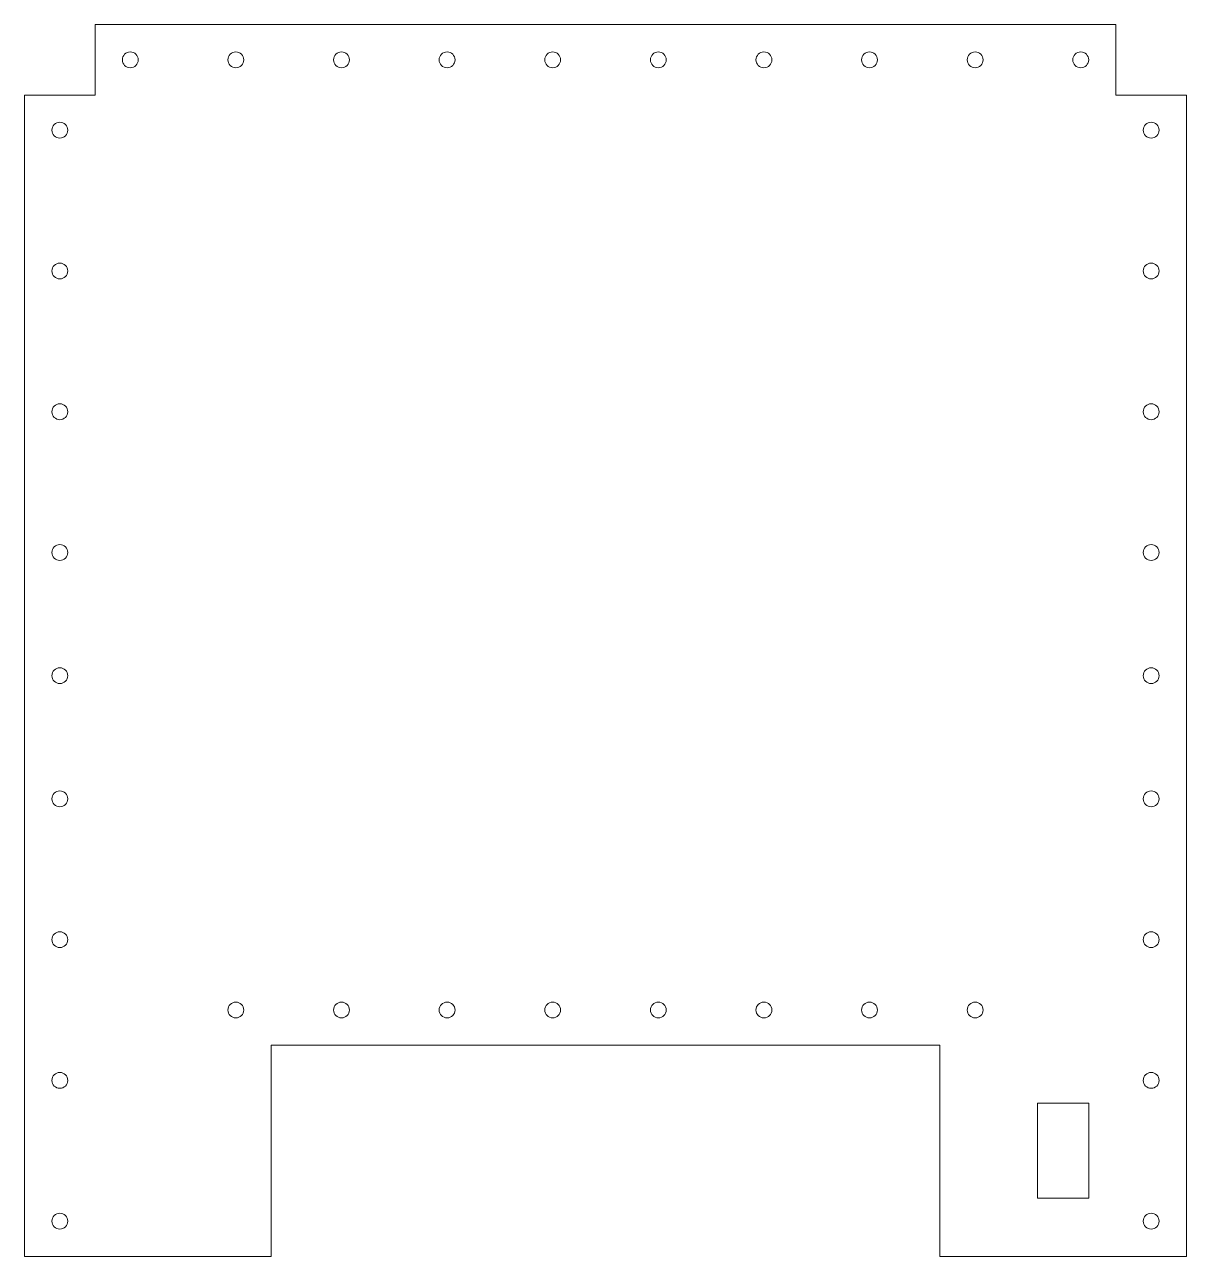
# Model space of a CAD drawing. Header units: millimetres. Extents: x 2998.4 to 3064.4, y 1881.1 to 1951.1.
import ezdxf

# ---------------------------------------------------------------- set-up
doc = ezdxf.new("R2010")
doc.units = ezdxf.units.MM
doc.layers.add('Agujero', color=20, linetype='Continuous', lineweight=20)
doc.layers.add('BLOQUES', color=9, linetype='Continuous', lineweight=20)

msp = doc.modelspace()

# ---------------------------------------------------------------- linework, layer by layer
at = {"layer": 'Agujero'}
for centre in [(3004.371, 1949.111), (3010.371, 1949.111), (3016.371, 1949.111), (3022.371, 1949.111), (3028.371, 1949.111), (3034.371, 1949.111), (3040.371, 1949.111), (3046.371, 1949.111), (3052.371, 1949.111), (3058.371, 1949.111), (3000.371, 1945.111), (3062.371, 1945.111), (3000.371, 1937.111), (3062.371, 1937.111), (3000.371, 1929.111), (3062.371, 1929.111), (3000.371, 1921.111), (3062.371, 1921.111), (3000.371, 1914.111), (3062.371, 1914.111), (3000.371, 1907.111), (3062.371, 1907.111), (3000.371, 1899.111), (3062.371, 1899.111), (3010.371, 1895.111), (3016.371, 1895.111), (3022.371, 1895.111), (3028.371, 1895.111), (3034.371, 1895.111), (3040.371, 1895.111), (3046.371, 1895.111), (3052.371, 1895.111), (3000.371, 1891.111), (3062.371, 1891.111), (3000.371, 1883.111), (3062.371, 1883.111)]:
    msp.add_circle(centre, 0.45, dxfattribs=at)
at = {"layer": 'BLOQUES'}
for p, q in [((3002.371, 1947.111), (2998.371, 1947.111)), ((3064.371, 1947.111), (3060.371, 1947.111)), ((3050.371, 1893.111), (3012.371, 1893.111)), ((3002.371, 1881.111), (2998.371, 1881.111)), ((3002.371, 1881.111), (3012.371, 1881.111)), ((3050.371, 1881.111), (3060.371, 1881.111)), ((3060.371, 1881.111), (3064.371, 1881.111))]:
    msp.add_line(p, q, dxfattribs=at)
for points in [[(3060.371, 1947.111), (3060.371, 1951.111), (3002.371, 1951.111), (3002.371, 1947.111)], [(2998.371, 1947.111), (2998.371, 1881.111)], [(3064.371, 1881.111), (3064.371, 1947.111)], [(3012.371, 1893.111), (3012.371, 1881.111)], [(3050.371, 1881.111), (3050.371, 1893.111)]]:
    msp.add_lwpolyline(points, dxfattribs=at)
msp.add_lwpolyline([(3058.821, 1889.811), (3058.821, 1884.411), (3055.921, 1884.411), (3055.921, 1889.811)], close=True, dxfattribs=at)

doc.saveas('drawing.dxf')
